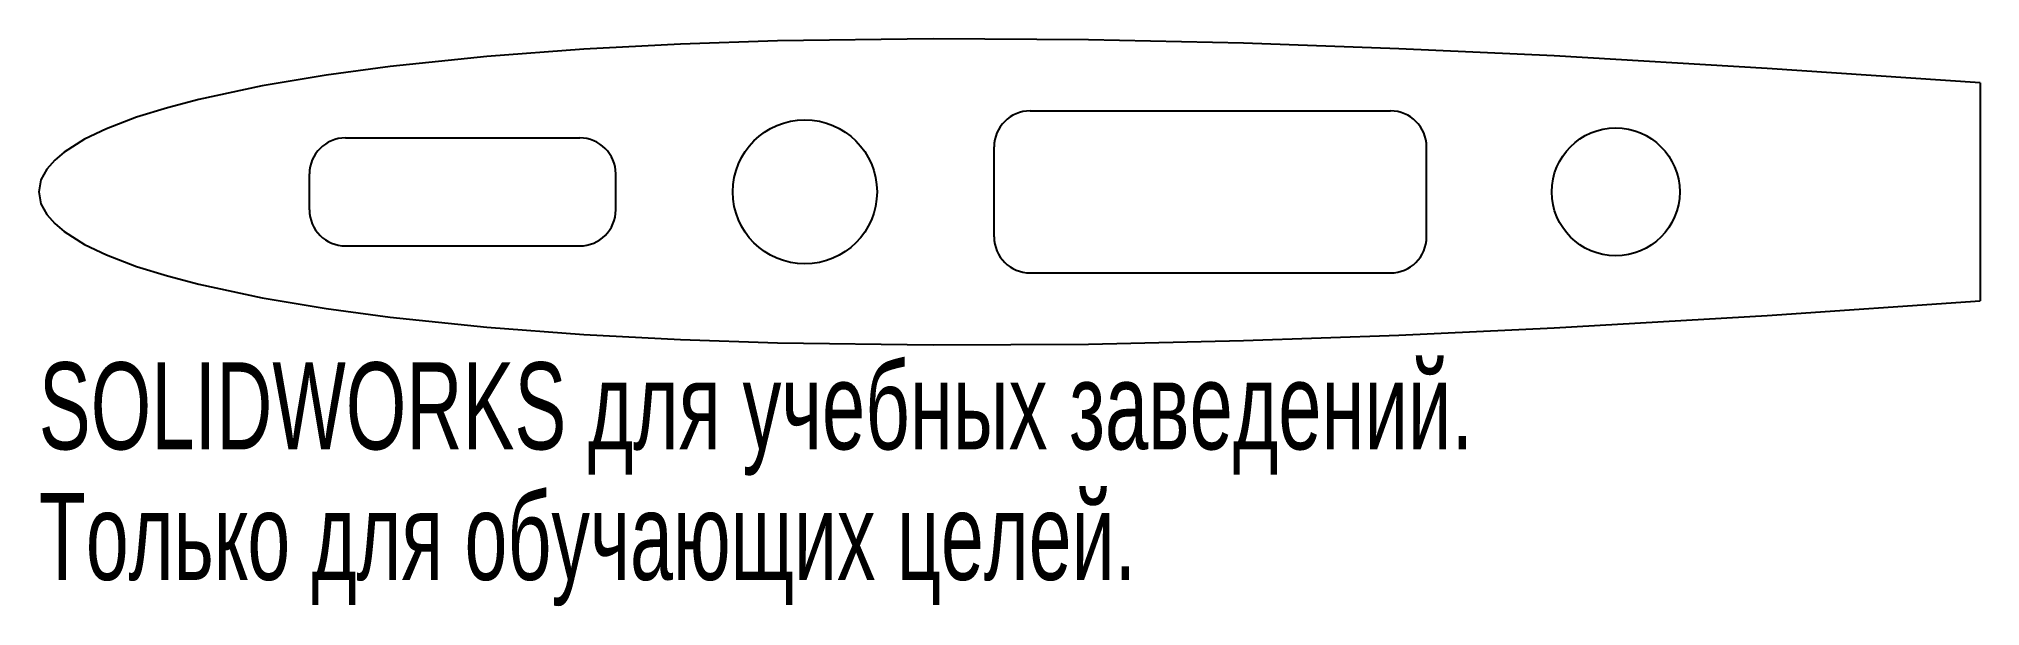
# Model space of a CAD drawing. Extents: x 110 to 218, y -23 to 9.
import ezdxf
from ezdxf.enums import TextEntityAlignment as Align

# ---------------------------------------------------------------- set-up
doc = ezdxf.new("R2010")
doc.units = 0
doc.layers.get('0').update_dxf_attribs({"linetype": 'CONTINUOUS'})

msp = doc.modelspace()

# ---------------------------------------------------------------- linework, layer by layer
at = {"color": 7, "linetype": 'CONTINUOUS'}
for p, q in [((217.75, 6.06), (217.75, -6.06)), ((165.02, 4.5), (185.02, 4.5)), ((127.02, 3), (140.02, 3)), ((163.02, -2.5), (163.02, 2.5)), ((187.02, -2.5), (187.02, 2.5)), ((125.02, -1), (125.02, 1)), ((142.02, -1), (142.02, 1)), ((127.02, -3), (140.02, -3)), ((165.02, -4.5), (185.02, -4.5))]:
    msp.add_line(p, q, dxfattribs=at)
at = {"color": 7, "linetype": 'CONTINUOUS', "flags": 128}
for points in [[(217.75, 6.06), (205.93, 6.86), (194.1, 7.55), (185.49, 7.95), (176.87, 8.26), (168.25, 8.45), (159.63, 8.5), (151, 8.38), (145.62, 8.2), (140.24, 7.92), (134.86, 7.52), (129.5, 6.96), (125.94, 6.48), (122.4, 5.88), (118.88, 5.13), (117.15, 4.67), (115.43, 4.14), (113.75, 3.5), (112.54, 2.92), (111.4, 2.2), (110.89, 1.76), (110.44, 1.26), (110.12, 0.66), (110, 0)], [(110, 0), (110.12, -0.66), (110.44, -1.26), (110.89, -1.76), (111.4, -2.2), (112.54, -2.92), (113.75, -3.5), (115.43, -4.14), (117.15, -4.67), (118.88, -5.13), (122.4, -5.88), (125.94, -6.48), (129.5, -6.96), (134.86, -7.52), (140.24, -7.92), (145.62, -8.2), (151, -8.38), (159.63, -8.5), (168.25, -8.45), (176.87, -8.26), (185.49, -7.95), (194.1, -7.55), (205.93, -6.86), (217.75, -6.06)]]:
    msp.add_lwpolyline(points, dxfattribs=at)
at = {"color": 7, "linetype": 'CONTINUOUS'}
for centre, radius in [((152.52, 0), 4), ((197.52, 0), 3.55)]:
    msp.add_circle(centre, radius, dxfattribs=at)
for centre, start, end in [((165.02, 2.5), 90, 180), ((185.02, 2.5), 0, 90), ((127.02, 1), 90, 180), ((140.02, 1), 0, 90), ((127.02, -1), 180, 270), ((140.02, -1), 270, 0), ((165.02, -2.5), 180, 270), ((185.02, -2.5), 270, 0)]:
    msp.add_arc(centre, 2, start, end, dxfattribs=at)

# ---------------------------------------------------------------- texts
for s, width, p in [('SOLIDWORKS для учебных заведений.', 0.668182, (110, -15.75)), ('Только для обучающих целей.', 0.661111, (110, -23))]:
    msp.add_text(s, height=4.8336, dxfattribs=dict(at, width=width)).set_placement(p, align=Align.BOTTOM_LEFT)

doc.saveas('drawing.dxf')
